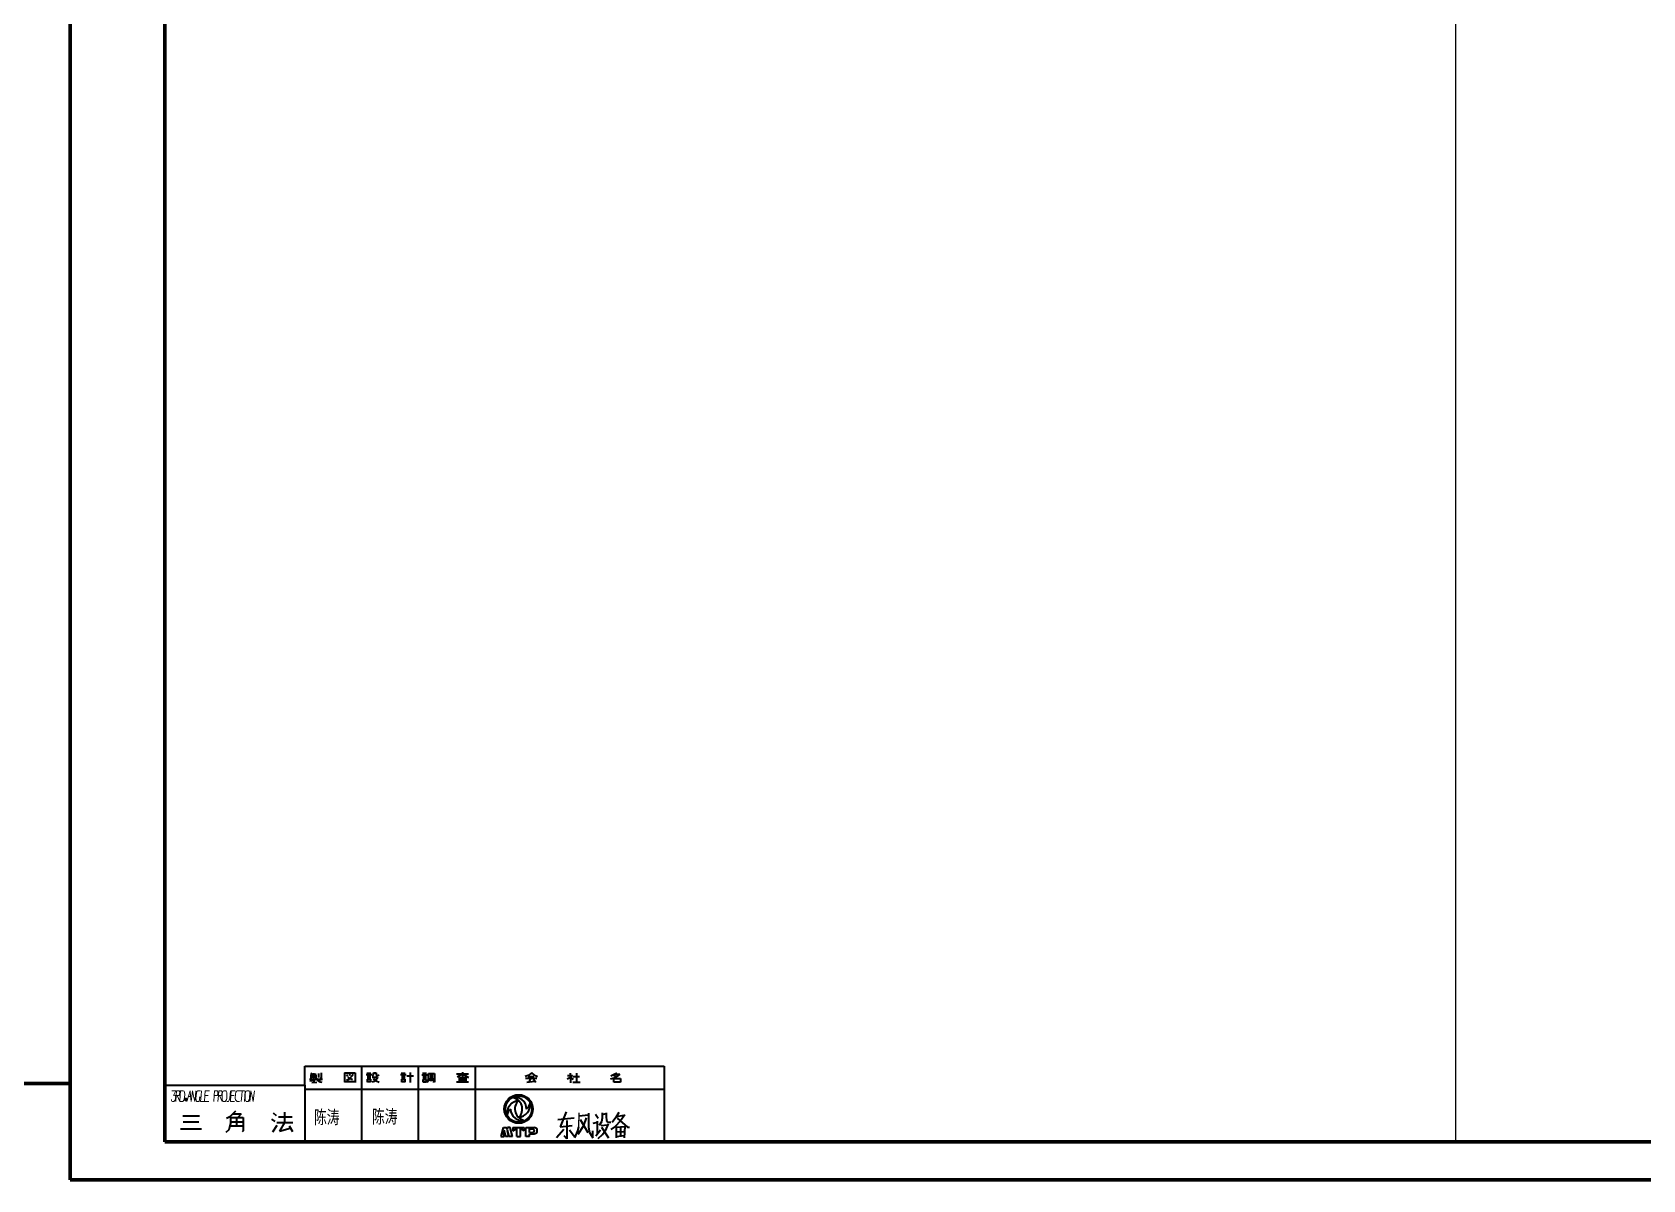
# Model space of a CAD drawing. Header units: millimetres. Extents: x 1333 to 104182, y -62616 to -5704.
# Drawn here: x 47181.3 to 47606.8, y -62616.3 to -62312.9 of the extents above; entities that cross this region are included whole.
import ezdxf
from ezdxf.enums import TextEntityAlignment as Align

# ---------------------------------------------------------------- set-up
doc = ezdxf.new("R2010")
doc.units = ezdxf.units.MM
doc.header["$LTSCALE"] = 0.5
for name, color, linetype in [('08', 1, 'Continuous'), ('11', 3, 'Continuous'), ('SHM_LABEL', 40, 'Continuous')]:
    doc.layers.add(name, color=color, linetype=linetype)
doc.styles.get("Standard").update_dxf_attribs({"font": 'simplex.shx'})

# ---------------------------------------------------------------- blocks, each defined once
blk = doc.blocks.new('999')
at = {"color": 7, "lineweight": 70}
for p, q in [((73401.98, -11943.12), (73401.98, -10161.12)), ((75924.98, -10161.12), (75924.98, -11943.12)), ((73476.98, -11913.12), (73476.98, -10191.12)), ((75894.98, -11913.12), (73476.98, -11913.12)), ((75924.98, -11943.12), (73401.98, -11943.12))]:
    blk.add_line(p, q, dxfattribs=at)
at = {"color": 7, "lineweight": 35}
for p, q in [((73587.98, -11853.12), (73872.98, -11853.12)), ((73632.98, -11853.12), (73632.98, -11913.12)), ((73677.98, -11853.12), (73677.98, -11913.12)), ((73712.98, -11857.77), (73712.98, -11861.59)), ((73722.98, -11853.12), (73722.98, -11913.12)), ((73767.93, -11858.18), (73764.97, -11860.28)), ((73767.61, -11858.4), (73769.67, -11859.86)), ((73798.47, -11858.52), (73798.47, -11860.3)), ((73803.42, -11858.59), (73803.42, -11865.82)), ((73834.98, -11858.34), (73833.77, -11859.34)), ((73872.98, -11853.12), (73872.98, -11913.12)), ((73689.31, -11862.61), (73689.31, -11864.64)), ((73690.69, -11858.7), (73690.69, -11865.74)), ((73708.27, -11859.19), (73717.85, -11859.19)), ((73712.98, -11859.19), (73708.76, -11861.62)), ((73710.54, -11865.5), (73710.54, -11862.08)), ((73710.54, -11862.08), (73715.61, -11862.08)), ((73710.54, -11863.22), (73715.61, -11863.22)), ((73710.54, -11864.52), (73715.61, -11864.52)), ((73712.98, -11859.19), (73717.71, -11861.92)), ((73715.61, -11862.08), (73715.61, -11865.54)), ((73764.97, -11860.28), (73762.71, -11861.29)), ((73763.06, -11862.45), (73771.89, -11862.45)), ((73763.94, -11865.58), (73770.41, -11864.82)), ((73765.17, -11861.16), (73769.56, -11861.16)), ((73766.92, -11862.45), (73765.82, -11865.36)), ((73769.41, -11863.41), (73771.15, -11865.76)), ((73769.67, -11859.86), (73772.57, -11861.11)), ((73798.7, -11861.89), (73796.05, -11863.44)), ((73796.17, -11860.3), (73800.11, -11860.3)), ((73800.11, -11860.3), (73798.7, -11861.89)), ((73798.7, -11861.89), (73800.82, -11863.26)), ((73798.7, -11861.89), (73798.7, -11866.27)), ((73800.85, -11861.31), (73805.82, -11861.31)), ((73833.25, -11862.45), (73830.25, -11863.43)), ((73833.77, -11859.34), (73830.7, -11860.87)), ((73832.49, -11859.98), (73834.57, -11861.65)), ((73832.96, -11862.87), (73838.34, -11862.87)), ((73832.96, -11865.78), (73832.96, -11862.87)), ((73836.08, -11860.73), (73833.25, -11862.45)), ((73833.77, -11859.34), (73837.73, -11859.34)), ((73837.73, -11859.34), (73836.08, -11860.73)), ((73838.34, -11862.87), (73838.34, -11865.74)), ((73476.98, -11868.12), (73587.98, -11868.12)), ((73587.98, -11871.12), (73872.98, -11871.12)), ((73690.69, -11865.74), (73689.84, -11865.51)), ((73708.27, -11865.54), (73717.68, -11865.54)), ((73800.35, -11865.82), (73806.27, -11865.82)), ((73832.96, -11865.38), (73838.34, -11865.38)), ((73743.7, -11908.7), (73745.48, -11901.62)), ((73745.55, -11901.62), (73747.82, -11901.62)), ((73747.82, -11901.62), (73748.18, -11903.12)), ((73748.64, -11901.62), (73748.18, -11903.12)), ((73750.89, -11901.62), (73748.64, -11901.62)), ((73752.66, -11908.7), (73750.89, -11901.62)), ((73752.92, -11901.62), (73761.99, -11901.62)), ((73752.92, -11901.62), (73752.92, -11904.17)), ((73752.92, -11904.17), (73756.04, -11902.33)), ((73756.04, -11908.7), (73756.04, -11902.33)), ((73758.88, -11908.7), (73758.88, -11902.33)), ((73761.99, -11904.17), (73758.88, -11902.33)), ((73761.99, -11901.62), (73761.99, -11904.17)), ((73763.22, -11901.62), (73769.74, -11901.62)), ((73763.22, -11908.7), (73763.22, -11901.62)), ((73766.06, -11902.75), (73768.66, -11902.75)), ((73766.06, -11905.59), (73766.06, -11902.75)), ((73743.29, -11908.7), (73746.12, -11908.7)), ((73745.27, -11905.39), (73746.03, -11908.7)), ((73745.78, -11903.76), (73746.97, -11908.7)), ((73749.52, -11908.7), (73746.97, -11908.7)), ((73748.75, -11903.7), (73748.52, -11904.53)), ((73748.52, -11904.53), (73749.52, -11908.7)), ((73750.02, -11908.7), (73748.75, -11903.7)), ((73752.66, -11908.7), (73750.02, -11908.7)), ((73756.04, -11908.7), (73758.88, -11908.7)), ((73766.06, -11908.7), (73763.22, -11908.7)), ((73766.06, -11905.59), (73768.66, -11905.59)), ((73766.06, -11906.72), (73769.74, -11906.72)), ((73766.06, -11908.7), (73766.06, -11906.72))]:
    blk.add_line(p, q, dxfattribs=at)
at = {"color": 7, "lineweight": 35, "ltscale": 0.125}
blk.add_line((73587.98, -11868.12), (73587.98, -11853.12), dxfattribs=at)
at = {"color": 7, "lineweight": 35, "ltscale": 0.012385}
blk.add_line((73593.58, -11858.51), (73592.83, -11859.79), dxfattribs=at)
at = {"color": 7, "lineweight": 35, "ltscale": 0.038324}
blk.add_line((73594.98, -11858.54), (73594.95, -11863.13), dxfattribs=at)
at = {"color": 7, "lineweight": 35, "ltscale": 0.033368}
blk.add_line((73600.91, -11858.4), (73600.91, -11862.4), dxfattribs=at)
at = {"color": 7, "lineweight": 35, "ltscale": 0.070776}
for p, q in [((73619.5, -11858.28), (73627.99, -11858.28)), ((73619.5, -11865.17), (73627.99, -11865.17))]:
    blk.add_line(p, q, dxfattribs=at)
at = {"color": 7, "lineweight": 35, "ltscale": 0.062347}
blk.add_line((73619.5, -11858.28), (73619.5, -11865.77), dxfattribs=at)
at = {"color": 7, "lineweight": 35, "ltscale": 0.063303}
blk.add_line((73627.99, -11858.28), (73627.99, -11865.88), dxfattribs=at)
at = {"color": 7, "lineweight": 35, "ltscale": 0.025879}
for p, q in [((73637.24, -11858.44), (73640.34, -11858.44)), ((73664.43, -11858.42), (73667.54, -11858.42))]:
    blk.add_line(p, q, dxfattribs=at)
at = {"color": 7, "lineweight": 35, "ltscale": 0.01087}
blk.add_line((73642.58, -11859.68), (73642.58, -11858.37), dxfattribs=at)
at = {"color": 7, "lineweight": 35, "ltscale": 0.017126}
blk.add_line((73642.58, -11858.37), (73644.63, -11858.37), dxfattribs=at)
at = {"color": 7, "lineweight": 35, "ltscale": 0.014682}
blk.add_line((73644.63, -11858.37), (73644.63, -11860.14), dxfattribs=at)
at = {"color": 7, "lineweight": 35, "ltscale": 0.066437}
blk.add_line((73671.45, -11857.97), (73671.45, -11865.94), dxfattribs=at)
at = {"color": 7, "lineweight": 35, "ltscale": 0.025867}
blk.add_line((73681.32, -11858.66), (73684.42, -11858.66), dxfattribs=at)
at = {"color": 7, "lineweight": 35, "ltscale": 0.085229}
blk.add_line((73591.74, -11863.41), (73601.96, -11863.41), dxfattribs=at)
at = {"color": 7, "lineweight": 35, "ltscale": 0.027653}
blk.add_line((73595.16, -11864.26), (73591.92, -11864.96), dxfattribs=at)
at = {"color": 7, "lineweight": 35, "ltscale": 0.044715}
blk.add_line((73592.19, -11860.48), (73597.56, -11860.46), dxfattribs=at)
at = {"color": 7, "lineweight": 35, "ltscale": 0.032741}
blk.add_line((73593.15, -11859.25), (73597.08, -11859.29), dxfattribs=at)
at = {"color": 7, "lineweight": 35, "ltscale": 0.011821}
blk.add_line((73593.15, -11862.86), (73593.17, -11861.44), dxfattribs=at)
at = {"color": 7, "lineweight": 35, "ltscale": 0.030435}
blk.add_line((73593.17, -11861.44), (73596.83, -11861.49), dxfattribs=at)
at = {"color": 7, "lineweight": 35, "ltscale": 0.015919}
blk.add_line((73596.87, -11863.41), (73595.16, -11864.26), dxfattribs=at)
at = {"color": 7, "lineweight": 35, "ltscale": 0.013156}
blk.add_line((73595.16, -11864.26), (73595.16, -11865.83), dxfattribs=at)
at = {"color": 7, "lineweight": 35, "ltscale": 0.003058}
blk.add_line((73596.53, -11862.95), (73596.16, -11862.97), dxfattribs=at)
at = {"color": 7, "lineweight": 35, "ltscale": 0.003768}
blk.add_line((73596.85, -11862.63), (73596.53, -11862.95), dxfattribs=at)
at = {"color": 7, "lineweight": 35, "ltscale": 0.009536}
blk.add_line((73596.83, -11861.49), (73596.85, -11862.63), dxfattribs=at)
at = {"color": 7, "lineweight": 35, "ltscale": 0.008582}
blk.add_line((73597.37, -11862.47), (73597.37, -11863.5), dxfattribs=at)
at = {"color": 7, "lineweight": 35, "ltscale": 0.014683}
blk.add_line((73597.37, -11863.5), (73598.61, -11864.76), dxfattribs=at)
at = {"color": 7, "lineweight": 35, "ltscale": 0.01925}
blk.add_line((73600.71, -11863.8), (73598.61, -11864.76), dxfattribs=at)
at = {"color": 7, "lineweight": 35, "ltscale": 0.015107}
blk.add_line((73598.61, -11864.76), (73600.32, -11865.35), dxfattribs=at)
at = {"color": 7, "lineweight": 35, "ltscale": 0.025931}
blk.add_line((73598.95, -11858.79), (73598.95, -11861.9), dxfattribs=at)
at = {"color": 7, "lineweight": 35, "ltscale": 0.00304}
blk.add_line((73600.59, -11862.65), (73600.23, -11862.65), dxfattribs=at)
at = {"color": 7, "lineweight": 35, "ltscale": 0.003388}
blk.add_line((73600.91, -11862.4), (73600.59, -11862.65), dxfattribs=at)
at = {"color": 7, "lineweight": 35, "ltscale": 0.016097}
blk.add_line((73622.9, -11863.5), (73621.14, -11864.3), dxfattribs=at)
at = {"color": 7, "lineweight": 35, "ltscale": 0.013534}
blk.add_line((73621.19, -11859.66), (73622.12, -11860.98), dxfattribs=at)
at = {"color": 7, "lineweight": 35, "ltscale": 0.035448}
blk.add_line((73622.12, -11861.6), (73625.84, -11863.66), dxfattribs=at)
at = {"color": 7, "lineweight": 35, "ltscale": 0.029906}
blk.add_line((73625.41, -11860.94), (73622.9, -11863.5), dxfattribs=at)
at = {"color": 7, "lineweight": 35, "ltscale": 0.012539}
blk.add_line((73623.49, -11859.02), (73623.72, -11860.5), dxfattribs=at)
at = {"color": 7, "lineweight": 35, "ltscale": 0.013951}
blk.add_line((73626.37, -11859.56), (73625.41, -11860.94), dxfattribs=at)
at = {"color": 7, "lineweight": 35, "ltscale": 0.036719}
for p, q in [((73636.78, -11859.59), (73641.19, -11859.59)), ((73663.98, -11859.56), (73668.38, -11859.56)), ((73680.86, -11859.81), (73685.27, -11859.81))]:
    blk.add_line(p, q, dxfattribs=at)
at = {"color": 7, "lineweight": 35, "ltscale": 0.024927}
for p, q in [((73637.4, -11862.2), (73640.39, -11862.2)), ((73664.59, -11862.17), (73667.58, -11862.17))]:
    blk.add_line(p, q, dxfattribs=at)
at = {"color": 7, "lineweight": 35, "ltscale": 0.025122}
blk.add_line((73637.44, -11860.89), (73640.46, -11860.89), dxfattribs=at)
at = {"color": 7, "lineweight": 35, "ltscale": 0.018304}
for p, q in [((73637.81, -11865.58), (73637.81, -11863.39)), ((73665, -11865.56), (73665, -11863.36)), ((73681.89, -11865.8), (73681.89, -11863.6))]:
    blk.add_line(p, q, dxfattribs=at)
at = {"color": 7, "lineweight": 35, "ltscale": 0.019971}
for p, q in [((73637.81, -11863.39), (73640.2, -11863.39)), ((73665, -11863.36), (73667.4, -11863.36)), ((73637.81, -11865.15), (73640.2, -11865.15)), ((73665, -11865.12), (73667.4, -11865.12))]:
    blk.add_line(p, q, dxfattribs=at)
at = {"color": 7, "lineweight": 35, "ltscale": 0.019257}
for p, q in [((73640.2, -11863.39), (73640.2, -11865.7)), ((73684.29, -11863.6), (73684.29, -11865.92))]:
    blk.add_line(p, q, dxfattribs=at)
at = {"color": 7, "lineweight": 35, "ltscale": 0.006976}
blk.add_line((73641.39, -11860.66), (73642.15, -11860.3), dxfattribs=at)
at = {"color": 7, "lineweight": 35, "ltscale": 0.03595}
blk.add_line((73641.44, -11861.69), (73645.75, -11861.67), dxfattribs=at)
at = {"color": 7, "lineweight": 35, "ltscale": 0.00629}
blk.add_line((73642.15, -11860.3), (73642.58, -11859.68), dxfattribs=at)
at = {"color": 7, "lineweight": 35, "ltscale": 0.009218}
blk.add_line((73642.56, -11862.65), (73643.1, -11863.61), dxfattribs=at)
at = {"color": 7, "lineweight": 35, "ltscale": 0.011358}
blk.add_line((73644.04, -11864.37), (73642.92, -11865.15), dxfattribs=at)
at = {"color": 7, "lineweight": 35, "ltscale": 0.014821}
blk.add_line((73643.1, -11863.61), (73644.52, -11864.69), dxfattribs=at)
at = {"color": 7, "lineweight": 35, "ltscale": 0.014299}
blk.add_line((73645.18, -11863.09), (73644.04, -11864.37), dxfattribs=at)
at = {"color": 7, "lineweight": 35, "ltscale": 0.022491}
blk.add_line((73644.52, -11864.69), (73646.98, -11865.79), dxfattribs=at)
at = {"color": 7, "lineweight": 35, "ltscale": 0.003426}
blk.add_line((73644.63, -11860.14), (73644.99, -11860.34), dxfattribs=at)
at = {"color": 7, "lineweight": 35, "ltscale": 0.01073}
blk.add_line((73644.99, -11860.34), (73646.28, -11860.34), dxfattribs=at)
at = {"color": 7, "lineweight": 35, "ltscale": 0.012738}
blk.add_line((73645.75, -11861.67), (73645.18, -11863.09), dxfattribs=at)
at = {"color": 7, "lineweight": 35, "ltscale": 0.006401}
blk.add_line((73646.28, -11860.34), (73646.66, -11859.68), dxfattribs=at)
at = {"color": 7, "lineweight": 35, "ltscale": 0.02511}
for p, q in [((73664.64, -11860.87), (73667.65, -11860.87)), ((73681.52, -11861.11), (73684.54, -11861.11))]:
    blk.add_line(p, q, dxfattribs=at)
at = {"color": 7, "lineweight": 35, "ltscale": 0.01926}
blk.add_line((73667.4, -11863.36), (73667.4, -11865.67), dxfattribs=at)
at = {"color": 7, "lineweight": 35, "ltscale": 0.045654}
blk.add_line((73668.78, -11860.66), (73674.25, -11860.66), dxfattribs=at)
at = {"color": 7, "lineweight": 35, "ltscale": 0.024915}
blk.add_line((73681.48, -11862.41), (73684.47, -11862.41), dxfattribs=at)
at = {"color": 7, "lineweight": 35, "ltscale": 0.019983}
for p, q in [((73681.89, -11863.6), (73684.29, -11863.6)), ((73681.89, -11865.37), (73684.29, -11865.37))]:
    blk.add_line(p, q, dxfattribs=at)
at = {"color": 7, "lineweight": 35, "ltscale": 0.010372}
blk.add_line((73685.01, -11865.58), (73685.78, -11864.6), dxfattribs=at)
at = {"color": 7, "lineweight": 35, "ltscale": 0.008641}
blk.add_line((73685.78, -11864.6), (73685.98, -11863.58), dxfattribs=at)
at = {"color": 7, "lineweight": 35, "ltscale": 0.040677}
blk.add_line((73685.98, -11863.58), (73685.98, -11858.7), dxfattribs=at)
at = {"color": 7, "lineweight": 35, "ltscale": 0.039233}
blk.add_line((73685.98, -11858.7), (73690.69, -11858.7), dxfattribs=at)
at = {"color": 7, "lineweight": 35, "ltscale": 0.022327}
for p, q in [((73687, -11860.37), (73689.68, -11860.37)), ((73687, -11861.55), (73689.68, -11861.55))]:
    blk.add_line(p, q, dxfattribs=at)
at = {"color": 7, "lineweight": 35, "ltscale": 0.016611}
blk.add_line((73687.04, -11864.6), (73687.04, -11862.61), dxfattribs=at)
at = {"color": 7, "lineweight": 35, "ltscale": 0.018945}
for p, q in [((73687.04, -11862.61), (73689.31, -11862.61)), ((73687.04, -11864.2), (73689.31, -11864.2))]:
    blk.add_line(p, q, dxfattribs=at)
at = {"color": 7, "lineweight": 35, "ltscale": 0.018152}
blk.add_line((73688.29, -11859.37), (73688.29, -11861.55), dxfattribs=at)
at = {"color": 7, "lineweight": 35, "ltscale": 0.375}
blk.add_line((73587.98, -11868.12), (73587.98, -11913.12), dxfattribs=at)
at = {"color": 7, "lineweight": 35, "ltscale": 0.032907}
blk.add_line((73593.58, -11865.97), (73597.51, -11865.56), dxfattribs=at)
at = {"color": 7, "lineweight": 35, "ltscale": 0.011018}
blk.add_line((73600.32, -11865.35), (73601.62, -11865.58), dxfattribs=at)
at = {"color": 7, "lineweight": 35, "ltscale": 0.013082}
blk.add_line((73642.92, -11865.15), (73641.46, -11865.72), dxfattribs=at)
at = {"color": 7, "lineweight": 35, "ltscale": 0.024651}
blk.add_line((73533.06, -11888.64), (73530.99, -11890.76), dxfattribs=at)
at = {"color": 7, "lineweight": 35, "ltscale": 0.026571}
blk.add_line((73562.94, -11890.01), (73565.36, -11892.09), dxfattribs=at)
at = {"color": 7, "lineweight": 35, "ltscale": 0.067187}
blk.add_line((73572.04, -11889.5), (73572.04, -11897.57), dxfattribs=at)
at = {"color": 7, "lineweight": 35, "ltscale": 0.111206}
blk.add_line((73491.34, -11892.3), (73504.68, -11892.3), dxfattribs=at)
at = {"color": 7, "lineweight": 35, "ltscale": 0.025778}
blk.add_line((73528.61, -11893.1), (73525.88, -11894.55), dxfattribs=at)
at = {"color": 7, "lineweight": 35, "ltscale": 0.027872}
blk.add_line((73530.99, -11890.76), (73528.61, -11893.1), dxfattribs=at)
at = {"color": 7, "lineweight": 35, "ltscale": 0.085266}
for p, q in [((73529.04, -11893.73), (73539.27, -11893.73)), ((73529.04, -11897.06), (73539.27, -11897.06))]:
    blk.add_line(p, q, dxfattribs=at)
at = {"color": 7, "lineweight": 35, "ltscale": 0.027725}
blk.add_line((73529.04, -11893.73), (73529.04, -11897.06), dxfattribs=at)
at = {"color": 7, "lineweight": 35, "ltscale": 0.055009}
blk.add_line((73530.99, -11890.76), (73537.59, -11890.83), dxfattribs=at)
at = {"color": 7, "lineweight": 35, "ltscale": 0.055774}
blk.add_line((73533.88, -11893.73), (73533.88, -11900.42), dxfattribs=at)
at = {"color": 7, "lineweight": 35, "ltscale": 0.030689}
blk.add_line((73537.59, -11890.83), (73535.13, -11893.57), dxfattribs=at)
at = {"color": 7, "lineweight": 35, "ltscale": 0.087085}
blk.add_line((73539.27, -11893.73), (73539.27, -11904.18), dxfattribs=at)
at = {"color": 7, "lineweight": 35, "ltscale": 0.026327}
blk.add_line((73561.61, -11894.98), (73564.15, -11896.86), dxfattribs=at)
at = {"color": 7, "lineweight": 35, "ltscale": 0.090796}
blk.add_line((73567.19, -11893.26), (73578.09, -11893.26), dxfattribs=at)
at = {"color": 7, "lineweight": 35, "ltscale": 0.1401}
blk.add_line((73489.44, -11902.73), (73506.26, -11902.73), dxfattribs=at)
at = {"color": 7, "lineweight": 35, "ltscale": 0.104199}
blk.add_line((73491.65, -11897.25), (73504.15, -11897.25), dxfattribs=at)
at = {"color": 7, "lineweight": 35, "ltscale": 0.02588}
blk.add_line((73528.55, -11900.43), (73527.74, -11903.43), dxfattribs=at)
at = {"color": 7, "lineweight": 35, "ltscale": 0.015901}
blk.add_line((73529.04, -11898.58), (73528.55, -11900.43), dxfattribs=at)
at = {"color": 7, "lineweight": 35, "ltscale": 0.08938}
blk.add_line((73528.55, -11900.43), (73539.27, -11900.42), dxfattribs=at)
at = {"color": 7, "lineweight": 35, "ltscale": 0.01272}
blk.add_line((73529.04, -11897.06), (73529.04, -11898.58), dxfattribs=at)
at = {"color": 7, "lineweight": 35, "ltscale": 0.053073}
blk.add_line((73565.86, -11900.07), (73562.43, -11905.43), dxfattribs=at)
at = {"color": 7, "lineweight": 35, "ltscale": 0.107727}
blk.add_line((73565.75, -11897.57), (73578.67, -11897.57), dxfattribs=at)
at = {"color": 7, "lineweight": 35, "ltscale": 0.066593}
blk.add_line((73572.04, -11897.57), (73568.04, -11904.49), dxfattribs=at)
at = {"color": 7, "lineweight": 35, "ltscale": 0.073285}
blk.add_line((73568.04, -11904.49), (73576.53, -11902.21), dxfattribs=at)
at = {"color": 7, "lineweight": 35, "ltscale": 0.041521}
blk.add_line((73575.67, -11900.38), (73578.16, -11904.7), dxfattribs=at)
at = {"color": 7, "lineweight": 35, "ltscale": 0.026955}
blk.add_line((73527.74, -11903.43), (73525.45, -11905.71), dxfattribs=at)
at = {"color": 7, "lineweight": 35, "ltscale": 0.009216}
blk.add_line((73539.27, -11904.18), (73538.49, -11904.96), dxfattribs=at)
at = {"color": 7, "lineweight": 13}
for points in [[(73482.29, -11879.52), (73482.45, -11880.15), (73482.7, -11880.68), (73483.2, -11880.89), (73484.21, -11880.89), (73484.62, -11880.57), (73485.21, -11879.94), (73485.71, -11877.11), (73485.38, -11876.37), (73484.71, -11875.95), (73484.04, -11876.16), (73485.71, -11872.49), (73482.7, -11872.49)], [(73485.71, -11880.89), (73486.04, -11876.16), (73486.29, -11872.49), (73488.46, -11872.49), (73488.96, -11873.33), (73488.8, -11875.74), (73488.13, -11876.27), (73486.04, -11876.27)], [(73486.96, -11876.27), (73488.96, -11880.89)], [(73488.96, -11880.89), (73491.39, -11880.89), (73492.14, -11879.94), (73492.47, -11879), (73492.64, -11878.05), (73492.89, -11875.11), (73492.8, -11873.85), (73492.39, -11872.91), (73491.72, -11872.49), (73489.3, -11872.49)], [(73489.55, -11872.49), (73489.3, -11876.06), (73488.96, -11880.89)], [(73494.56, -11880.89), (73495.81, -11876.69), (73497.06, -11872.49), (73497.56, -11876.69), (73498.06, -11880.89)], [(73495.73, -11877), (73497.56, -11877)], [(73498.06, -11880.89), (73498.48, -11876.69), (73498.9, -11872.49), (73499.9, -11876.79), (73500.82, -11880.89), (73501.32, -11876.37), (73501.74, -11872.49)], [(73504.82, -11877.53), (73504.41, -11880.89), (73502.15, -11880.89), (73501.82, -11879.63), (73501.74, -11878.68), (73502.15, -11874.48), (73502.57, -11873.01), (73503.24, -11872.49), (73505.49, -11872.49)], [(73504.32, -11877.53), (73505.33, -11877.53)], [(73508.5, -11880.89), (73505.49, -11880.89), (73505.83, -11876.16), (73506.08, -11872.49)], [(73511.84, -11880.89), (73508.5, -11880.89), (73508.83, -11876.16), (73509.08, -11872.49), (73512.42, -11872.49)], [(73508.83, -11876.37), (73511.5, -11876.37)], [(73515.93, -11880.89), (73516.26, -11876.16), (73516.51, -11872.49), (73518.51, -11872.49), (73518.93, -11872.91), (73519.18, -11873.43), (73519.02, -11875.53), (73518.51, -11876.16), (73516.26, -11876.16)], [(73519.18, -11880.89), (73519.52, -11876.16), (73519.77, -11872.49), (73521.94, -11872.49), (73522.44, -11873.33), (73522.27, -11875.74), (73521.6, -11876.27), (73519.52, -11876.27)], [(73520.43, -11876.27), (73522.44, -11880.89)], [(73529.03, -11872.49), (73528.62, -11878.47), (73528.2, -11879.94), (73527.61, -11880.89), (73526.28, -11880.89)], [(73532.37, -11880.89), (73529.03, -11880.89), (73529.37, -11876.16), (73529.62, -11872.49), (73532.96, -11872.49)], [(73529.37, -11876.37), (73532.04, -11876.37)], [(73536.38, -11880.89), (73534.54, -11880.89), (73533.79, -11880.57), (73533.54, -11880.26), (73533.21, -11879.63), (73532.96, -11878.47), (73533.04, -11875.11), (73533.46, -11873.54), (73533.87, -11872.8), (73534.38, -11872.49), (73536.46, -11872.49)], [(73536.46, -11872.49), (73540.13, -11872.49)], [(73537.71, -11880.89), (73538.05, -11876.16), (73538.3, -11872.49)], [(73540.13, -11880.89), (73540.39, -11876.69), (73540.64, -11872.49)], [(73544.48, -11880.89), (73544.89, -11876.69), (73545.31, -11872.49), (73546.31, -11876.79), (73547.23, -11880.89), (73547.73, -11876.37), (73548.15, -11872.49)], [(73494.56, -11879.42), (73492.89, -11879.42)], [(73493.06, -11878.79), (73494.39, -11878.79)], [(73493.06, -11880.05), (73494.39, -11880.05)]]:
    blk.add_lwpolyline(points, dxfattribs=at)
for points in [[(73524.86, -11880.89), (73525.86, -11879.63), (73526.11, -11878.37), (73526.28, -11873.96), (73525.78, -11872.91), (73525.36, -11872.49), (73523.86, -11872.49), (73523.36, -11872.91), (73522.86, -11873.85), (73522.61, -11874.9), (73522.44, -11879.52), (73523.27, -11880.89)], [(73543.06, -11880.89), (73544.06, -11879.63), (73544.31, -11878.37), (73544.48, -11873.96), (73543.97, -11872.91), (73543.56, -11872.49), (73542.05, -11872.49), (73541.55, -11872.91), (73541.05, -11873.85), (73540.8, -11874.9), (73540.64, -11879.52), (73541.47, -11880.89)], [(73493.39, -11880.47), (73494.06, -11880.47), (73494.56, -11879.84), (73494.56, -11879), (73494.06, -11878.37), (73493.39, -11878.37), (73492.89, -11879), (73492.89, -11879.84)]]:
    blk.add_lwpolyline(points, close=True, dxfattribs=at)
at = {"color": 7, "lineweight": 35}
for points in [[(73795.27, -11889.28), (73790.48, -11901.13)], [(73812.75, -11890.29), (73812.75, -11901.47)], [(73823.77, -11889.95), (73823.77, -11894.36)], [(73826.88, -11889.95), (73826.88, -11893)], [(73836.94, -11889.62), (73834.54, -11893.68)], [(73788.57, -11895.37), (73801.5, -11894.02)], [(73795.75, -11896.05), (73795.75, -11910.62)], [(73805.09, -11892.33), (73812.75, -11891.65)], [(73806.29, -11895.37), (73812.27, -11905.54)], [(73809.16, -11900.12), (73811.31, -11894.02)], [(73818.5, -11890.97), (73820.41, -11894.36)], [(73819.94, -11906.89), (73819.94, -11896.73)], [(73823.77, -11894.36), (73823.05, -11897.07)], [(73823.77, -11891.31), (73826.88, -11890.63)], [(73826.88, -11893), (73827.12, -11896.05)], [(73827.12, -11896.05), (73828.08, -11897.41)], [(73841.73, -11891.65), (73838.13, -11896.39), (73834.06, -11900.79), (73830.47, -11903.16)], [(73834.54, -11893.68), (73831.67, -11897.74)], [(73835.02, -11893), (73841.25, -11891.99)], [(73835.5, -11894.36), (73843.88, -11901.47), (73845.32, -11901.47)], [(73793.35, -11903.16), (73787.61, -11909.94)], [(73790.48, -11901.13), (73800.06, -11900.12)], [(73804.85, -11901.47), (73804.13, -11904.18)], [(73804.61, -11906.89), (73809.16, -11900.12)], [(73812.75, -11901.47), (73813.71, -11905.54)], [(73819.94, -11897.74), (73816.34, -11898.42)], [(73823.05, -11897.07), (73821.37, -11900.12)], [(73822.81, -11900.12), (73827.84, -11899.44)], [(73823.29, -11901.47), (73828.8, -11909.94)], [(73828.56, -11898.76), (73826.16, -11904.18)], [(73828.08, -11897.41), (73830.47, -11897.41)], [(73834.78, -11900.79), (73834.78, -11909.94)], [(73834.78, -11901.47), (73841.49, -11900.79)], [(73838.13, -11901.47), (73838.13, -11908.24)], [(73841.73, -11900.45), (73841.25, -11909.94)], [(73795.75, -11910.62), (73793.59, -11908.24)], [(73797.9, -11903.5), (73801.5, -11908.58)], [(73804.13, -11904.18), (73801.74, -11909.94)], [(73813.71, -11905.54), (73816.34, -11909.94)], [(73816.34, -11909.94), (73816.34, -11904.18)], [(73822.33, -11903.84), (73818.74, -11908.58)], [(73820.41, -11910.28), (73824.01, -11907.23)], [(73824.01, -11907.23), (73826.16, -11904.18)], [(73841.25, -11908.24), (73834.78, -11908.92)], [(73835.5, -11905.2), (73840.53, -11904.86)]]:
    blk.add_lwpolyline(points, dxfattribs=at)
for radius in [11.34, 10.43]:
    blk.add_circle((73757.46, -11886.97), radius, dxfattribs=at)
for centre, radius, start, end in [((73754.51, -11886.97), 9.33, 0, 103.78185), ((73758.37, -11890.48), 10.11, 94.36179, 189.36853), ((73751.34, -11886.97), 9.07, 312.45416, 84.3408), ((73763.58, -11886.97), 9.07, 132.45416, 264.3408), ((73756.55, -11883.45), 10.22, 274.9268, 7.67804), ((73757.46, -11879.71), 9.61, 311.58279, 344.9375), ((73757.46, -11894.22), 9.57, 131.05182, 165.23143), ((73760.41, -11886.97), 9.23, 180.00001, 285.87746), ((73768.66, -11904.17), 1.42, 270, 90), ((73769.74, -11904.17), 2.55, 270, 90)]:
    blk.add_arc(centre, radius, start, end, dxfattribs=at)

msp = doc.modelspace()

# ---------------------------------------------------------------- linework, layer by layer
at = {"color": 7, "lineweight": 70}
for p, q in [((47191.32, -61402.825), (47191.32, -62590.825)), ((47191.32, -62590.825), (45509.32, -62590.825))]:
    msp.add_line(p, q, dxfattribs=at)
at = {"color": 3}
for points in [[(45509.32, -61402.825), (47191.32, -61402.825), (47191.32, -62590.825), (45509.32, -62590.825)], [(47191.32, -62022.279), (48032.32, -62022.279), (48032.32, -62616.279), (47191.32, -62616.279)]]:
    msp.add_lwpolyline(points, close=True, dxfattribs=at)
msp.add_lwpolyline([(47325.69, -62598.557), (47325.61, -62602.396)])
at = {"layer": '08', "color": 3}
msp.add_line((47557.341, -62032.279), (47557.341, -62606.279), dxfattribs=at)
at = {"layer": '11'}
for points in [[(45509.32, -61402.825), (47191.32, -61402.825), (47191.32, -62590.825), (45509.32, -62590.825)], [(47191.32, -62022.279), (48032.32, -62022.279), (48032.32, -62616.279), (47191.32, -62616.279)]]:
    msp.add_lwpolyline(points, close=True, dxfattribs=at)

# ---------------------------------------------------------------- block references
at = {"layer": '08', "color": 55}
for p, xscale, yscale, zscale in [((-3425.332, -54628.745), 0.6666666666860692, 0.6666666666642413, 0.6666666666666666), ((22723.994, -58635.239), 0.3333333333430346, 0.3333333333357587, 0.3333333333333333)]:
    msp.add_blockref('999', p, dxfattribs=dict(at, xscale=xscale, yscale=yscale, zscale=zscale))

# ---------------------------------------------------------------- texts
at = {"layer": 'SHM_LABEL', "width": 0.7}
for p in [(47262.491, -62599.712), (47277.8, -62599.554)]:
    msp.add_text('陈涛', height=3.5, dxfattribs=at).set_placement(p, align=Align.MIDDLE_RIGHT)

doc.saveas('drawing.dxf')
